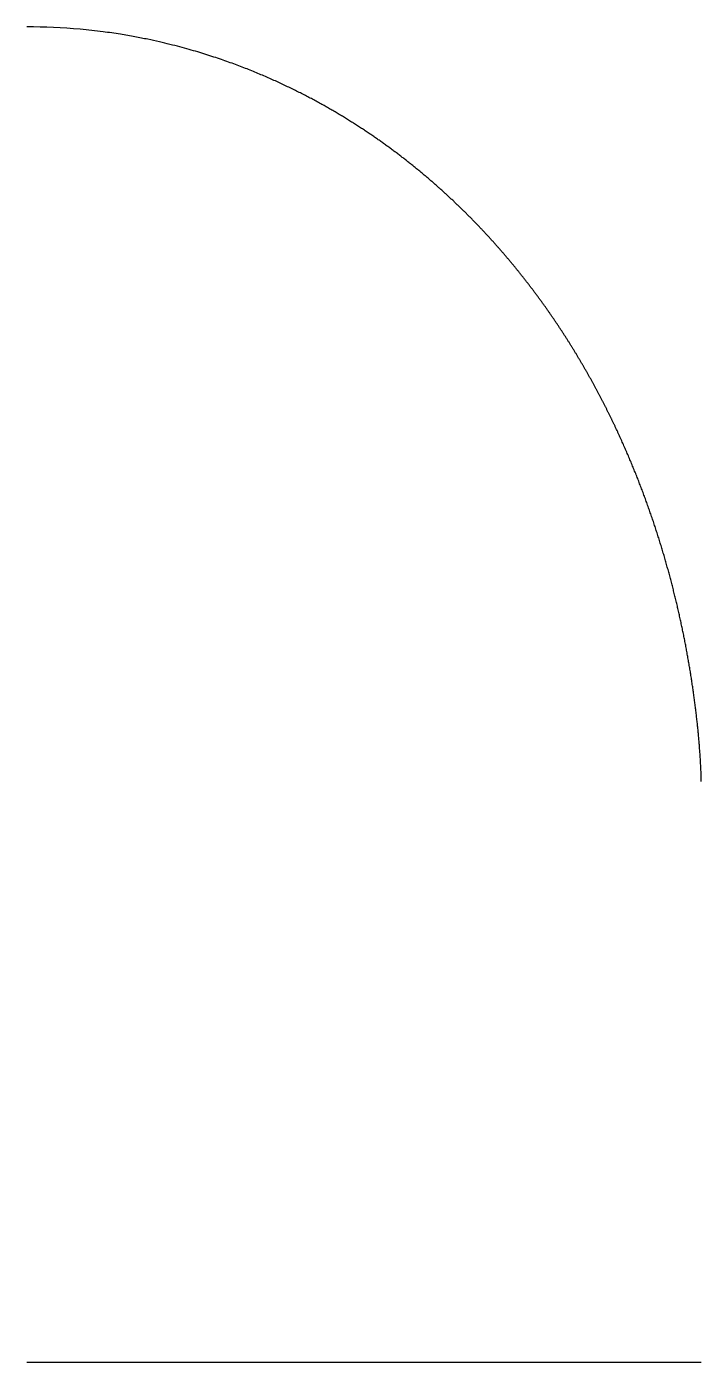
# Model space of a CAD drawing. Header units: metres. Extents: x 0 to 29, y 0 to 57.5.
import ezdxf

# ---------------------------------------------------------------- set-up
doc = ezdxf.new("R2010")
doc.units = ezdxf.units.M

msp = doc.modelspace()

# ---------------------------------------------------------------- linework, layer by layer
msp.add_line((0, 0), (29.019, 0))
msp.add_spline([(29.019, 25), (29.018, 25.109), (29.015, 25.217), (29.012, 25.326), (29.008, 25.435), (29.003, 25.543), (28.998, 25.652), (28.992, 25.761), (28.986, 25.87), (28.98, 25.978), (28.973, 26.087), (28.965, 26.196), (28.958, 26.304), (28.95, 26.413), (28.941, 26.522), (28.932, 26.63), (28.923, 26.739), (28.914, 26.848), (28.904, 26.957), (28.894, 27.065), (28.884, 27.174), (28.873, 27.283), (28.862, 27.391), (28.85, 27.5), (28.839, 27.609), (28.826, 27.717), (28.814, 27.826), (28.801, 27.935), (28.789, 28.043), (28.775, 28.152), (28.762, 28.261), (28.748, 28.37), (28.734, 28.478), (28.719, 28.587), (28.705, 28.696), (28.689, 28.804), (28.674, 28.913), (28.659, 29.022), (28.643, 29.13), (28.626, 29.239), (28.61, 29.348), (28.593, 29.457), (28.576, 29.565), (28.559, 29.674), (28.541, 29.783), (28.523, 29.891), (28.505, 30), (28.486, 30.109), (28.467, 30.217), (28.448, 30.326), (28.429, 30.435), (28.409, 30.543), (28.389, 30.652), (28.368, 30.761), (28.348, 30.87), (28.327, 30.978), (28.306, 31.087), (28.284, 31.196), (28.262, 31.304), (28.24, 31.413), (28.218, 31.522), (28.195, 31.63), (28.172, 31.739), (28.149, 31.848), (28.125, 31.957), (28.101, 32.065), (28.077, 32.174), (28.052, 32.283), (28.028, 32.391), (28.002, 32.5), (27.977, 32.609), (27.951, 32.717), (27.925, 32.826), (27.899, 32.935), (27.872, 33.043), (27.845, 33.152), (27.818, 33.261), (27.79, 33.37), (27.762, 33.478), (27.734, 33.587), (27.705, 33.696), (27.676, 33.804), (27.647, 33.913), (27.618, 34.022), (27.588, 34.13), (27.558, 34.239), (27.527, 34.348), (27.496, 34.457), (27.465, 34.565), (27.434, 34.674), (27.402, 34.783), (27.369, 34.891), (27.337, 35), (27.304, 35.109), (27.271, 35.217), (27.237, 35.326), (27.204, 35.435), (27.169, 35.543), (27.135, 35.652), (27.1, 35.761), (27.065, 35.87), (27.029, 35.978), (26.993, 36.087), (26.957, 36.196), (26.92, 36.304), (26.883, 36.413), (26.846, 36.522), (26.808, 36.63), (26.77, 36.739), (26.731, 36.848), (26.693, 36.957), (26.653, 37.065), (26.614, 37.174), (26.574, 37.283), (26.534, 37.391), (26.493, 37.5), (26.452, 37.609), (26.41, 37.717), (26.368, 37.826), (26.326, 37.935), (26.284, 38.043), (26.241, 38.152), (26.197, 38.261), (26.153, 38.37), (26.109, 38.478), (26.065, 38.587), (26.02, 38.696), (25.974, 38.804), (25.929, 38.913), (25.882, 39.022), (25.836, 39.13), (25.789, 39.239), (25.741, 39.348), (25.693, 39.457), (25.645, 39.565), (25.596, 39.674), (25.547, 39.783), (25.498, 39.891), (25.448, 40), (25.397, 40.109), (25.346, 40.217), (25.295, 40.326), (25.243, 40.435), (25.191, 40.543), (25.138, 40.652), (25.085, 40.761), (25.032, 40.87), (24.977, 40.978), (24.923, 41.087), (24.868, 41.196), (24.812, 41.304), (24.757, 41.413), (24.7, 41.522), (24.643, 41.63), (24.586, 41.739), (24.528, 41.848), (24.469, 41.957), (24.411, 42.065), (24.351, 42.174), (24.291, 42.283), (24.231, 42.391), (24.17, 42.5), (24.108, 42.609), (24.046, 42.717), (23.984, 42.826), (23.921, 42.935), (23.857, 43.043), (23.793, 43.152), (23.728, 43.261), (23.663, 43.37), (23.597, 43.478), (23.531, 43.587), (23.464, 43.696), (23.397, 43.804), (23.329, 43.913), (23.26, 44.022), (23.191, 44.13), (23.121, 44.239), (23.05, 44.348), (22.979, 44.457), (22.908, 44.565), (22.835, 44.674), (22.762, 44.783), (22.689, 44.891), (22.615, 45), (22.54, 45.109), (22.464, 45.217), (22.388, 45.326), (22.311, 45.435), (22.234, 45.543), (22.155, 45.652), (22.077, 45.761), (21.997, 45.87), (21.917, 45.978), (21.836, 46.087), (21.754, 46.196), (21.671, 46.304), (21.588, 46.413), (21.504, 46.522), (21.42, 46.63), (21.334, 46.739), (21.248, 46.848), (21.161, 46.957), (21.073, 47.065), (20.984, 47.174), (20.895, 47.283), (20.804, 47.391), (20.713, 47.5), (20.621, 47.609), (20.528, 47.717), (20.435, 47.826), (20.34, 47.935), (20.244, 48.043), (20.148, 48.152), (20.051, 48.261), (19.952, 48.37), (19.853, 48.478), (19.753, 48.587), (19.651, 48.696), (19.549, 48.804), (19.446, 48.913), (19.342, 49.022), (19.236, 49.13), (19.13, 49.239), (19.022, 49.348), (18.913, 49.457), (18.804, 49.565), (18.693, 49.674), (18.581, 49.783), (18.467, 49.891), (18.353, 50), (18.237, 50.109), (18.12, 50.217), (18.002, 50.326), (17.882, 50.435), (17.761, 50.543), (17.639, 50.652), (17.515, 50.761), (17.39, 50.87), (17.263, 50.978), (17.135, 51.087), (17.005, 51.196), (16.874, 51.304), (16.741, 51.413), (16.607, 51.522), (16.471, 51.63), (16.333, 51.739), (16.193, 51.848), (16.052, 51.957), (15.909, 52.065), (15.763, 52.174), (15.616, 52.283), (15.467, 52.391), (15.316, 52.5), (15.162, 52.609), (15.007, 52.717), (14.849, 52.826), (14.689, 52.935), (14.526, 53.043), (14.361, 53.152), (14.193, 53.261), (14.022, 53.37), (13.849, 53.478), (13.673, 53.587), (13.494, 53.696), (13.311, 53.804), (13.125, 53.913), (12.936, 54.022), (12.744, 54.13), (12.548, 54.239), (12.347, 54.348), (12.143, 54.457), (11.934, 54.565), (11.721, 54.674), (11.503, 54.783), (11.28, 54.891), (11.052, 55), (10.818, 55.109), (10.577, 55.217), (10.331, 55.326), (10.077, 55.435), (9.816, 55.543), (9.547, 55.652), (9.268, 55.761), (8.981, 55.87), (8.682, 55.978), (8.372, 56.087), (8.049, 56.196), (7.711, 56.304), (7.356, 56.413), (6.982, 56.522), (6.585, 56.63), (6.162, 56.739), (5.706, 56.848), (5.208, 56.957), (4.657, 57.065), (4.029, 57.174), (3.282, 57.283), (2.306, 57.391), (0, 57.5)], degree=3)

doc.saveas('drawing.dxf')
